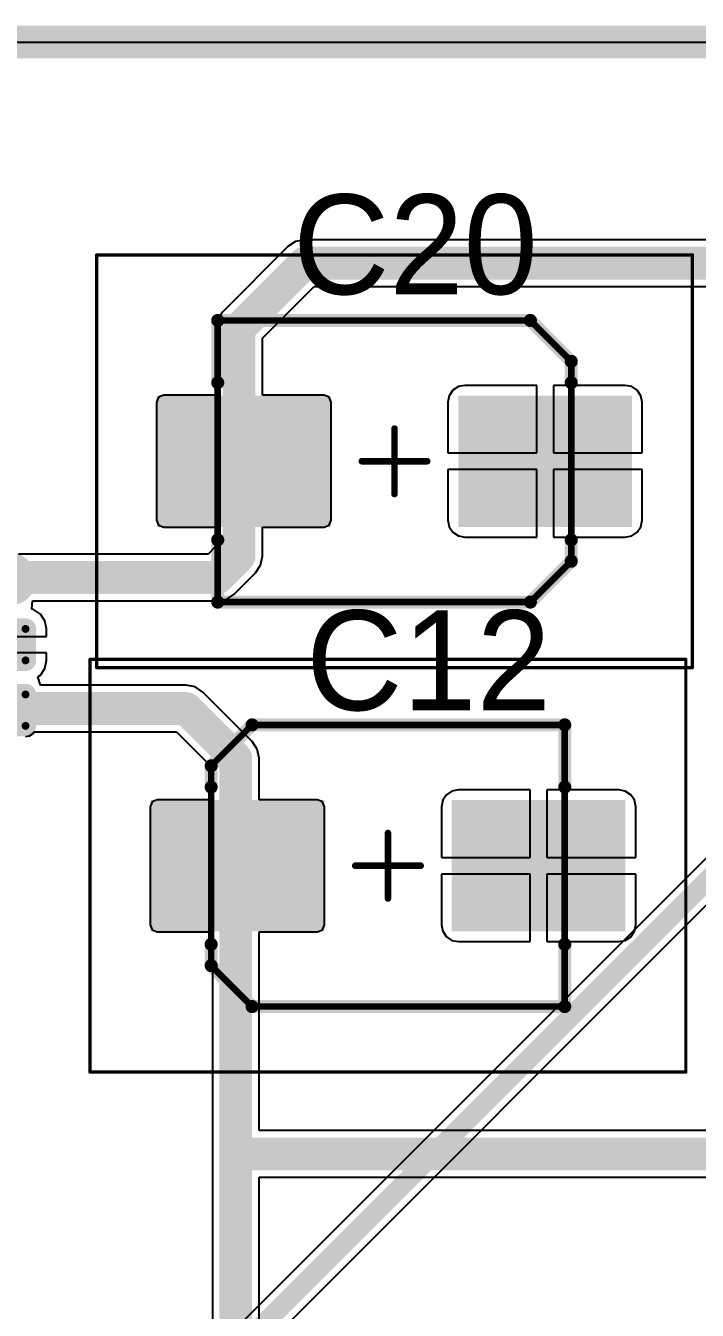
# Model space of a CAD drawing. Header units: millimetres. Extents: x 33 to 142, y 42 to 97.
# Drawn here: x 46.12 to 56.37, y 77.04 to 96.65 of the extents above; entities that cross this region are included whole.
import ezdxf

# ---------------------------------------------------------------- set-up
doc = ezdxf.new("R2010")
doc.units = ezdxf.units.MM
for name, color, linetype in [('BottomLayer', 5, 'Continuous'), ('Mechanical13', 56, 'Continuous'), ('Mechanical15', 56, 'Continuous'), ('TopLayer', 1, 'Continuous'), ('TopOverlay', 2, 'Continuous'), ('TopPaste', 8, 'Continuous'), ('TopSolder', 216, 'Continuous')]:
    doc.layers.add(name, color=color, linetype=linetype)

# ---------------------------------------------------------------- blocks, each defined once
blk = doc.blocks.new('ECAP_SMD__1______50_____________________________________________SMD_54')
at = {"layer": 'Mechanical13', "const_width": 0.1}
for points in [[(-2.7, 1.525), (-2.075, 2.15)], [(-2.075, 2.15), (2.7, 2.15)], [(2.7, -2.15), (2.7, 2.15)], [(-2.7, -1.525), (-2.7, 1.525)], [(-2.7, -1.525), (-2.075, -2.15)], [(-2.075, -2.15), (2.7, -2.15)]]:
    blk.add_lwpolyline(points, dxfattribs=at)
at = {"layer": 'Mechanical13', "const_width": 0.05}
for points in [[(-2.1, 2.15, 1), (-2.05, 2.15, 1)], [(-2.1, 2.15, 1), (-2.05, 2.15, 1)], [(2.675, 2.15, 1), (2.725, 2.15, 1)], [(2.675, 2.15, 1), (2.725, 2.15, 1)], [(-2.725, 1.525, 1), (-2.675, 1.525, 1)], [(-2.725, 1.525, 1), (-2.675, 1.525, 1)], [(-2.725, -1.525, 1), (-2.675, -1.525, 1)], [(-2.725, -1.525, 1), (-2.675, -1.525, 1)], [(-2.1, -2.15, 1), (-2.05, -2.15, 1)], [(-2.1, -2.15, 1), (-2.05, -2.15, 1)], [(2.675, -2.15, 1), (2.725, -2.15, 1)], [(2.675, -2.15, 1), (2.725, -2.15, 1)]]:
    blk.add_lwpolyline(points, format="xyb", close=True, dxfattribs=at)
at = {"layer": 'Mechanical15'}
for points, const_width in [([(-4.55, -3.15), (-4.55, 3.15)], 0.05), ([(-4.55, 3.15), (4.55, 3.15)], 0.05), ([(4.55, -3.15), (4.55, 3.15)], 0.05), ([(0, -0.5), (0, 0.5)], 0.1), ([(-0.5, 0), (0.5, 0)], 0.1), ([(-4.55, -3.15), (4.55, -3.15)], 0.05)]:
    blk.add_lwpolyline(points, dxfattribs=dict(at, const_width=const_width))
for points, const_width in [([(-4.563, 3.15, 1), (-4.538, 3.15, 1)], 0.025), ([(-4.563, 3.15, 1), (-4.538, 3.15, 1)], 0.025), ([(4.537, 3.15, 1), (4.562, 3.15, 1)], 0.025), ([(4.537, 3.15, 1), (4.562, 3.15, 1)], 0.025), ([(-0.025, 0.5, 1), (0.025, 0.5, 1)], 0.05), ([(-0.525, 0, 1), (-0.475, 0, 1)], 0.05), ([(0.475, 0, 1), (0.525, 0, 1)], 0.05), ([(-0.025, -0.5, 1), (0.025, -0.5, 1)], 0.05), ([(-4.563, -3.15, 1), (-4.538, -3.15, 1)], 0.025), ([(-4.563, -3.15, 1), (-4.538, -3.15, 1)], 0.025), ([(4.537, -3.15, 1), (4.562, -3.15, 1)], 0.025), ([(4.537, -3.15, 1), (4.562, -3.15, 1)], 0.025)]:
    blk.add_lwpolyline(points, format="xyb", close=True, dxfattribs=dict(at, const_width=const_width))
at = {"layer": 'TopLayer'}
for points in [[(-1.075, -0.9), (-1.075, 0.9), (-3.525, -0.9), (-3.525, 0.9)], [(3.525, -0.9), (3.525, 0.9), (1.075, -0.9), (1.075, 0.9)]]:
    blk.add_solid(points, dxfattribs=at)
at = {"layer": 'TopOverlay', "const_width": 0.2}
for points in [[(-2.7, 1.525), (-2.075, 2.15)], [(-2.075, 2.15), (2.7, 2.15)], [(2.7, 1.2), (2.7, 2.15)], [(-2.7, 1.2), (-2.7, 1.525)], [(-2.7, -1.525), (-2.7, -1.2)], [(2.7, -2.15), (2.7, -1.2)], [(-2.7, -1.525), (-2.075, -2.15)], [(-2.075, -2.15), (2.7, -2.15)]]:
    blk.add_lwpolyline(points, dxfattribs=at)
at = {"layer": 'TopOverlay', "const_width": 0.1}
for points in [[(-2.125, 2.15, 1), (-2.025, 2.15, 1)], [(-2.125, 2.15, 1), (-2.025, 2.15, 1)], [(2.65, 2.15, 1), (2.75, 2.15, 1)], [(2.65, 2.15, 1), (2.75, 2.15, 1)], [(-2.75, 1.525, 1), (-2.65, 1.525, 1)], [(-2.75, 1.525, 1), (-2.65, 1.525, 1)], [(-2.75, 1.2, 1), (-2.65, 1.2, 1)], [(2.65, 1.2, 1), (2.75, 1.2, 1)], [(-2.75, -1.2, 1), (-2.65, -1.2, 1)], [(2.65, -1.2, 1), (2.75, -1.2, 1)], [(-2.75, -1.525, 1), (-2.65, -1.525, 1)], [(-2.75, -1.525, 1), (-2.65, -1.525, 1)], [(-2.125, -2.15, 1), (-2.025, -2.15, 1)], [(-2.125, -2.15, 1), (-2.025, -2.15, 1)], [(2.65, -2.15, 1), (2.75, -2.15, 1)], [(2.65, -2.15, 1), (2.75, -2.15, 1)]]:
    blk.add_lwpolyline(points, format="xyb", close=True, dxfattribs=at)
at = {"layer": 'TopPaste'}
for points in [[(-1.075, -0.9), (-1.075, 0.9), (-3.525, -0.9), (-3.525, 0.9)], [(3.525, -0.9), (3.525, 0.9), (1.075, -0.9), (1.075, 0.9)]]:
    blk.add_solid(points, dxfattribs=at)
at = {"layer": 'TopSolder'}
for points in [[(-0.973, -1.002), (-0.973, 1.002), (-3.627, -1.002), (-3.627, 1.002)], [(3.627, -1.002), (3.627, 1.002), (0.973, -1.002), (0.973, 1.002)]]:
    blk.add_solid(points, dxfattribs=at)
blk = doc.blocks.new('ECAP_SMD__1______50_____________________________________________SMD_57')
at = {"layer": 'Mechanical13', "const_width": 0.1}
for points in [[(-2.075, 2.15), (-2.7, 1.525)], [(2.7, 2.15), (-2.075, 2.15)], [(2.7, 2.15), (2.7, -2.15)], [(-2.7, 1.525), (-2.7, -1.525)], [(-2.075, -2.15), (-2.7, -1.525)], [(2.7, -2.15), (-2.075, -2.15)]]:
    blk.add_lwpolyline(points, dxfattribs=at)
at = {"layer": 'Mechanical13', "const_width": 0.05}
for points in [[(-2.1, 2.15, 1), (-2.05, 2.15, 1)], [(-2.1, 2.15, 1), (-2.05, 2.15, 1)], [(2.675, 2.15, 1), (2.725, 2.15, 1)], [(2.675, 2.15, 1), (2.725, 2.15, 1)], [(-2.725, 1.525, 1), (-2.675, 1.525, 1)], [(-2.725, 1.525, 1), (-2.675, 1.525, 1)], [(-2.725, -1.525, 1), (-2.675, -1.525, 1)], [(-2.725, -1.525, 1), (-2.675, -1.525, 1)], [(-2.1, -2.15, 1), (-2.05, -2.15, 1)], [(-2.1, -2.15, 1), (-2.05, -2.15, 1)], [(2.675, -2.15, 1), (2.725, -2.15, 1)], [(2.675, -2.15, 1), (2.725, -2.15, 1)]]:
    blk.add_lwpolyline(points, format="xyb", close=True, dxfattribs=at)
at = {"layer": 'Mechanical15'}
for points, const_width in [([(-4.55, 3.15), (-4.55, -3.15)], 0.05), ([(4.55, 3.15), (-4.55, 3.15)], 0.05), ([(4.55, 3.15), (4.55, -3.15)], 0.05), ([(0, 0.5), (0, -0.5)], 0.1), ([(0.5, 0), (-0.5, 0)], 0.1), ([(4.55, -3.15), (-4.55, -3.15)], 0.05)]:
    blk.add_lwpolyline(points, dxfattribs=dict(at, const_width=const_width))
for points, const_width in [([(-4.563, 3.15, 1), (-4.538, 3.15, 1)], 0.025), ([(-4.563, 3.15, 1), (-4.538, 3.15, 1)], 0.025), ([(4.537, 3.15, 1), (4.562, 3.15, 1)], 0.025), ([(4.537, 3.15, 1), (4.562, 3.15, 1)], 0.025), ([(-0.025, 0.5, 1), (0.025, 0.5, 1)], 0.05), ([(-0.525, 0, 1), (-0.475, 0, 1)], 0.05), ([(0.475, 0, 1), (0.525, 0, 1)], 0.05), ([(-0.025, -0.5, 1), (0.025, -0.5, 1)], 0.05), ([(-4.563, -3.15, 1), (-4.538, -3.15, 1)], 0.025), ([(-4.563, -3.15, 1), (-4.538, -3.15, 1)], 0.025), ([(4.537, -3.15, 1), (4.562, -3.15, 1)], 0.025), ([(4.537, -3.15, 1), (4.562, -3.15, 1)], 0.025)]:
    blk.add_lwpolyline(points, format="xyb", close=True, dxfattribs=dict(at, const_width=const_width))
at = {"layer": 'TopLayer'}
for points in [[(-1.075, -0.9), (-1.075, 0.9), (-3.525, -0.9), (-3.525, 0.9)], [(3.525, -0.9), (3.525, 0.9), (1.075, -0.9), (1.075, 0.9)]]:
    blk.add_solid(points, dxfattribs=at)
at = {"layer": 'TopOverlay', "const_width": 0.2}
for points in [[(-2.075, 2.15), (-2.7, 1.525)], [(2.7, 2.15), (-2.075, 2.15)], [(2.7, 2.15), (2.7, 1.2)], [(-2.7, 1.525), (-2.7, 1.2)], [(-2.7, -1.2), (-2.7, -1.525)], [(2.7, -1.2), (2.7, -2.15)], [(-2.075, -2.15), (-2.7, -1.525)], [(2.7, -2.15), (-2.075, -2.15)]]:
    blk.add_lwpolyline(points, dxfattribs=at)
at = {"layer": 'TopOverlay', "const_width": 0.1}
for points in [[(-2.125, 2.15, 1), (-2.025, 2.15, 1)], [(-2.125, 2.15, 1), (-2.025, 2.15, 1)], [(2.65, 2.15, 1), (2.75, 2.15, 1)], [(2.65, 2.15, 1), (2.75, 2.15, 1)], [(-2.75, 1.525, 1), (-2.65, 1.525, 1)], [(-2.75, 1.525, 1), (-2.65, 1.525, 1)], [(-2.75, 1.2, 1), (-2.65, 1.2, 1)], [(2.65, 1.2, 1), (2.75, 1.2, 1)], [(-2.75, -1.2, 1), (-2.65, -1.2, 1)], [(2.65, -1.2, 1), (2.75, -1.2, 1)], [(-2.75, -1.525, 1), (-2.65, -1.525, 1)], [(-2.75, -1.525, 1), (-2.65, -1.525, 1)], [(-2.125, -2.15, 1), (-2.025, -2.15, 1)], [(-2.125, -2.15, 1), (-2.025, -2.15, 1)], [(2.65, -2.15, 1), (2.75, -2.15, 1)], [(2.65, -2.15, 1), (2.75, -2.15, 1)]]:
    blk.add_lwpolyline(points, format="xyb", close=True, dxfattribs=at)
at = {"layer": 'TopPaste'}
for points in [[(-1.075, -0.9), (-1.075, 0.9), (-3.525, -0.9), (-3.525, 0.9)], [(3.525, -0.9), (3.525, 0.9), (1.075, -0.9), (1.075, 0.9)]]:
    blk.add_solid(points, dxfattribs=at)
at = {"layer": 'TopSolder'}
for points in [[(-0.973, -1.002), (-0.973, 1.002), (-3.627, -1.002), (-3.627, 1.002)], [(3.627, -1.002), (3.627, 1.002), (0.973, -1.002), (0.973, 1.002)]]:
    blk.add_solid(points, dxfattribs=at)
blk = doc.blocks.new('CI1108M1H_____________76')
at = {"layer": 'TopLayer', "const_width": 0.6}
blk.add_lwpolyline([(1.5, 2.675), (1.5, 1.725)], dxfattribs=at)
at = {"layer": 'TopLayer'}
for points, const_width in [([(1.35, 2.675, 1), (1.65, 2.675, 1)], 0.3), ([(2.23, 2.915, 1), (2.29, 2.915, 1)], 0.06), ([(2.71, 2.915, 1), (2.77, 2.915, 1)], 0.06), ([(3.23, 2.915, 1), (3.29, 2.915, 1)], 0.06), ([(3.71, 2.915, 1), (3.77, 2.915, 1)], 0.06), ([(1.35, 1.725, 1), (1.65, 1.725, 1)], 0.3), ([(2.23, 1.485, 1), (2.29, 1.485, 1)], 0.06), ([(2.71, 1.485, 1), (2.77, 1.485, 1)], 0.06), ([(3.23, 1.485, 1), (3.29, 1.485, 1)], 0.06), ([(3.71, 1.485, 1), (3.77, 1.485, 1)], 0.06), ([(-0.25, -1.1, 1), (0.05, -1.1, 1)], 0.3), ([(0.35, -1.1, 1), (0.65, -1.1, 1)], 0.3), ([(4.35, -1.1, 1), (4.65, -1.1, 1)], 0.3), ([(4.95, -1.1, 1), (5.25, -1.1, 1)], 0.3), ([(-0.25, -2.3, 1), (0.05, -2.3, 1)], 0.3), ([(0.35, -2.3, 1), (0.65, -2.3, 1)], 0.3), ([(4.35, -2.3, 1), (4.65, -2.3, 1)], 0.3), ([(4.95, -2.3, 1), (5.25, -2.3, 1)], 0.3)]:
    blk.add_lwpolyline(points, format="xyb", close=True, dxfattribs=dict(at, const_width=const_width))
for points in [[(2.74, 1.425), (2.74, 2.975), (2.26, 1.425), (2.26, 2.975)], [(3.74, 1.425), (3.74, 2.975), (3.26, 1.425), (3.26, 2.975)], [(2.8, 1.485), (2.8, 2.915), (2.2, 1.485), (2.2, 2.915)], [(3.8, 1.485), (3.8, 2.915), (3.2, 1.485), (3.2, 2.915)], [(0.5, -2.6), (0.5, -0.8), (-0.1, -2.6), (-0.1, -0.8)], [(5.1, -2.6), (5.1, -0.8), (4.5, -2.6), (4.5, -0.8)], [(0.8, -2.3), (0.8, -1.1), (-0.4, -2.3), (-0.4, -1.1)], [(5.4, -2.3), (5.4, -1.1), (4.2, -2.3), (4.2, -1.1)]]:
    blk.add_solid(points, dxfattribs=at)
at = {"layer": 'TopOverlay', "const_width": 0.1}
for points in [[(5, 1.7), (0, 1.7)], [(0, 0), (0, 1.7)], [(5, -2.4), (5, 1.7)], [(0, -2.4), (0, 0.6)], [(5, -2.4), (0, -2.4)], [(5, -2.4), (3.5, -2.4)]]:
    blk.add_lwpolyline(points, dxfattribs=at)
at = {"layer": 'TopOverlay', "const_width": 0.05}
for points in [[(-0.025, 1.7, 1), (0.025, 1.7, 1)], [(-0.025, 1.7, 1), (0.025, 1.7, 1)], [(4.975, 1.7, 1), (5.025, 1.7, 1)], [(4.975, 1.7, 1), (5.025, 1.7, 1)], [(-0.025, 0.6, 1), (0.025, 0.6, 1)], [(-0.025, 0, 1), (0.025, 0, 1)], [(-0.025, -2.4, 1), (0.025, -2.4, 1)], [(-0.025, -2.4, 1), (0.025, -2.4, 1)], [(3.475, -2.4, 1), (3.525, -2.4, 1)], [(4.975, -2.4, 1), (5.025, -2.4, 1)], [(4.975, -2.4, 1), (5.025, -2.4, 1)], [(4.975, -2.4, 1), (5.025, -2.4, 1)]]:
    blk.add_lwpolyline(points, format="xyb", close=True, dxfattribs=at)
at = {"layer": 'TopPaste', "const_width": 0.6}
blk.add_lwpolyline([(1.5, 2.675), (1.5, 1.725)], dxfattribs=at)
at = {"layer": 'TopPaste'}
for points, const_width in [([(1.35, 2.675, 1), (1.65, 2.675, 1)], 0.3), ([(2.23, 2.915, 1), (2.29, 2.915, 1)], 0.06), ([(2.71, 2.915, 1), (2.77, 2.915, 1)], 0.06), ([(3.23, 2.915, 1), (3.29, 2.915, 1)], 0.06), ([(3.71, 2.915, 1), (3.77, 2.915, 1)], 0.06), ([(1.35, 1.725, 1), (1.65, 1.725, 1)], 0.3), ([(2.23, 1.485, 1), (2.29, 1.485, 1)], 0.06), ([(2.71, 1.485, 1), (2.77, 1.485, 1)], 0.06), ([(3.23, 1.485, 1), (3.29, 1.485, 1)], 0.06), ([(3.71, 1.485, 1), (3.77, 1.485, 1)], 0.06), ([(-0.25, -1.1, 1), (0.05, -1.1, 1)], 0.3), ([(0.35, -1.1, 1), (0.65, -1.1, 1)], 0.3), ([(4.35, -1.1, 1), (4.65, -1.1, 1)], 0.3), ([(4.95, -1.1, 1), (5.25, -1.1, 1)], 0.3), ([(-0.25, -2.3, 1), (0.05, -2.3, 1)], 0.3), ([(0.35, -2.3, 1), (0.65, -2.3, 1)], 0.3), ([(4.35, -2.3, 1), (4.65, -2.3, 1)], 0.3), ([(4.95, -2.3, 1), (5.25, -2.3, 1)], 0.3)]:
    blk.add_lwpolyline(points, format="xyb", close=True, dxfattribs=dict(at, const_width=const_width))
for points in [[(2.74, 1.425), (2.74, 2.975), (2.26, 1.425), (2.26, 2.975)], [(3.74, 1.425), (3.74, 2.975), (3.26, 1.425), (3.26, 2.975)], [(2.8, 1.485), (2.8, 2.915), (2.2, 1.485), (2.2, 2.915)], [(3.8, 1.485), (3.8, 2.915), (3.2, 1.485), (3.2, 2.915)], [(0.5, -2.6), (0.5, -0.8), (-0.1, -2.6), (-0.1, -0.8)], [(5.1, -2.6), (5.1, -0.8), (4.5, -2.6), (4.5, -0.8)], [(0.8, -2.3), (0.8, -1.1), (-0.4, -2.3), (-0.4, -1.1)], [(5.4, -2.3), (5.4, -1.1), (4.2, -2.3), (4.2, -1.1)]]:
    blk.add_solid(points, dxfattribs=at)
at = {"layer": 'TopSolder', "const_width": 0.803}
blk.add_lwpolyline([(1.5, 2.675), (1.5, 1.725)], dxfattribs=at)
at = {"layer": 'TopSolder'}
for points, const_width in [([(1.299, 2.675, 1), (1.701, 2.675, 1)], 0.402), ([(2.179, 2.915, 1), (2.341, 2.915, 1)], 0.162), ([(2.659, 2.915, 1), (2.821, 2.915, 1)], 0.162), ([(3.179, 2.915, 1), (3.341, 2.915, 1)], 0.162), ([(3.659, 2.915, 1), (3.821, 2.915, 1)], 0.162), ([(1.299, 1.725, 1), (1.701, 1.725, 1)], 0.402), ([(2.179, 1.485, 1), (2.341, 1.485, 1)], 0.162), ([(2.659, 1.485, 1), (2.821, 1.485, 1)], 0.162), ([(3.179, 1.485, 1), (3.341, 1.485, 1)], 0.162), ([(3.659, 1.485, 1), (3.821, 1.485, 1)], 0.162), ([(-0.301, -1.1, 1), (0.101, -1.1, 1)], 0.402), ([(0.299, -1.1, 1), (0.701, -1.1, 1)], 0.402), ([(4.299, -1.1, 1), (4.701, -1.1, 1)], 0.402), ([(4.899, -1.1, 1), (5.301, -1.1, 1)], 0.402), ([(-0.301, -2.3, 1), (0.101, -2.3, 1)], 0.402), ([(0.299, -2.3, 1), (0.701, -2.3, 1)], 0.402), ([(4.299, -2.3, 1), (4.701, -2.3, 1)], 0.402), ([(4.899, -2.3, 1), (5.301, -2.3, 1)], 0.402)]:
    blk.add_lwpolyline(points, format="xyb", close=True, dxfattribs=dict(at, const_width=const_width))
for points in [[(2.74, 1.323), (2.74, 3.077), (2.26, 1.323), (2.26, 3.077)], [(3.74, 1.323), (3.74, 3.077), (3.26, 1.323), (3.26, 3.077)], [(2.902, 1.485), (2.902, 2.915), (2.098, 1.485), (2.098, 2.915)], [(3.902, 1.485), (3.902, 2.915), (3.098, 1.485), (3.098, 2.915)], [(0.5, -2.702), (0.5, -0.698), (-0.1, -2.702), (-0.1, -0.698)], [(5.1, -2.702), (5.1, -0.698), (4.5, -2.702), (4.5, -0.698)], [(0.902, -2.3), (0.902, -1.1), (-0.502, -2.3), (-0.502, -1.1)], [(5.502, -2.3), (5.502, -1.1), (4.098, -2.3), (4.098, -1.1)]]:
    blk.add_solid(points, dxfattribs=at)

msp = doc.modelspace()

# ---------------------------------------------------------------- linework, layer by layer
at = {"layer": 'BottomLayer'}
for p, q in [((39.275, 96.4), (94.9, 96.4)), ((56.845, 84.28), (48.032, 75.468)), ((48.393, 75.107), (57.131, 83.845))]:
    msp.add_line(p, q, dxfattribs=at)
at = {"layer": 'BottomLayer', "const_width": 0.3}
msp.add_lwpolyline([(48.212, 75.287), (57.025, 84.1)], dxfattribs=at)
at = {"layer": 'TopLayer'}
for p, q in [((39.275, 96.4), (94.9, 96.4)), ((50.375, 93.382), (50.238, 93.355)), ((74.475, 93.382), (50.375, 93.382)), ((50.123, 93.277), (49.123, 92.277)), ((50.238, 93.355), (50.123, 93.277)), ((49.732, 91.877), (50.523, 92.668)), ((50.523, 92.668), (59.163, 92.668)), ((49.123, 92.277), (49.045, 92.162)), ((49.045, 92.162), (49.018, 92.025)), ((49.018, 92.025), (49.018, 91.008)), ((49.732, 91.008), (49.732, 91.877)), ((48.225, 91.008), (48.148, 90.977)), ((49.018, 91.008), (48.225, 91.008)), ((50.675, 91.008), (49.732, 91.008)), ((50.752, 90.977), (50.675, 91.008)), ((52.642, 91.083), (52.586, 90.999)), ((52.726, 91.139), (52.642, 91.083)), ((52.825, 91.159), (52.726, 91.139)), ((53.923, 91.159), (52.825, 91.159)), ((53.923, 90.127), (53.923, 91.159)), ((55.275, 91.159), (54.177, 91.159)), ((54.177, 91.159), (54.177, 90.127)), ((55.374, 91.139), (55.275, 91.159)), ((55.458, 91.083), (55.374, 91.139)), ((55.514, 90.999), (55.458, 91.083)), ((48.148, 90.977), (48.117, 90.9)), ((48.117, 90.9), (48.117, 89.1)), ((50.783, 90.9), (50.752, 90.977)), ((50.783, 89.1), (50.783, 90.9)), ((52.586, 90.999), (52.566, 90.9)), ((52.566, 90.9), (52.566, 90.127)), ((55.534, 90.9), (55.514, 90.999)), ((55.534, 90.127), (55.534, 90.9)), ((52.566, 90.127), (53.923, 90.127)), ((54.177, 90.127), (55.534, 90.127)), ((53.923, 89.873), (52.566, 89.873)), ((52.566, 89.873), (52.566, 89.1)), ((53.923, 88.841), (53.923, 89.873)), ((55.534, 89.873), (54.177, 89.873)), ((54.177, 89.873), (54.177, 88.841)), ((55.534, 89.1), (55.534, 89.873)), ((48.117, 89.1), (48.148, 89.023)), ((50.752, 89.023), (50.783, 89.1)), ((52.566, 89.1), (52.586, 89.001)), ((55.514, 89.001), (55.534, 89.1)), ((48.148, 89.023), (48.225, 88.992)), ((48.225, 88.992), (49.018, 88.992)), ((49.018, 88.992), (49.018, 88.698)), ((49.732, 88.55), (49.732, 88.992)), ((49.732, 88.992), (50.675, 88.992)), ((50.675, 88.992), (50.752, 89.023)), ((52.586, 89.001), (52.642, 88.917)), ((52.642, 88.917), (52.726, 88.861)), ((52.726, 88.861), (52.825, 88.841)), ((55.275, 88.841), (55.374, 88.861)), ((55.374, 88.861), (55.458, 88.917)), ((55.458, 88.917), (55.514, 89.001)), ((49.018, 88.698), (48.902, 88.582)), ((52.825, 88.841), (53.923, 88.841)), ((54.177, 88.841), (55.275, 88.841)), ((48.902, 88.582), (46.006, 88.582)), ((49.705, 88.413), (49.732, 88.55)), ((49.302, 87.973), (49.627, 88.298)), ((49.627, 88.298), (49.705, 88.413)), ((46.211, 87.741), (46.223, 87.868)), ((46.223, 87.868), (49.05, 87.868)), ((49.05, 87.868), (49.187, 87.895)), ((49.187, 87.895), (49.302, 87.973)), ((46.238, 87.736), (46.211, 87.741)), ((46.341, 87.666), (46.238, 87.736)), ((46.411, 87.563), (46.341, 87.666)), ((46.435, 87.44), (46.411, 87.563)), ((44.365, 87.327), (46.435, 87.327)), ((46.435, 87.327), (46.435, 87.44)), ((46.435, 87.073), (44.365, 87.073)), ((46.411, 86.837), (46.435, 86.96)), ((46.435, 86.96), (46.435, 87.073)), ((46.304, 86.709), (46.341, 86.734)), ((46.343, 86.582), (46.304, 86.709)), ((46.341, 86.734), (46.411, 86.837)), ((48.569, 86.582), (46.343, 86.582)), ((48.706, 86.555), (48.569, 86.582)), ((48.821, 86.477), (48.706, 86.555)), ((49.577, 85.721), (48.821, 86.477)), ((46.115, 85.797), (46.177, 85.809)), ((46.177, 85.809), (46.23, 85.845)), ((46.23, 85.845), (46.246, 85.868)), ((46.246, 85.868), (48.421, 85.868)), ((48.421, 85.868), (48.968, 85.321)), ((49.655, 85.606), (49.577, 85.721)), ((49.682, 85.469), (49.655, 85.606)), ((48.968, 85.321), (48.968, 84.833)), ((49.682, 84.833), (49.682, 85.469)), ((52.626, 84.964), (52.542, 84.908)), ((52.725, 84.984), (52.626, 84.964)), ((53.823, 84.984), (52.725, 84.984)), ((53.823, 83.952), (53.823, 84.984)), ((55.175, 84.984), (54.077, 84.984)), ((54.077, 84.984), (54.077, 83.952)), ((55.274, 84.964), (55.175, 84.984)), ((55.358, 84.908), (55.274, 84.964)), ((48.048, 84.802), (48.017, 84.725)), ((48.125, 84.833), (48.048, 84.802)), ((48.968, 84.833), (48.125, 84.833)), ((50.575, 84.833), (49.682, 84.833)), ((50.652, 84.802), (50.575, 84.833)), ((50.683, 84.725), (50.652, 84.802)), ((52.486, 84.824), (52.466, 84.725)), ((52.542, 84.908), (52.486, 84.824)), ((55.414, 84.824), (55.358, 84.908)), ((55.434, 84.725), (55.414, 84.824)), ((48.017, 84.725), (48.017, 82.925)), ((50.683, 82.925), (50.683, 84.725)), ((52.466, 84.725), (52.466, 83.952)), ((55.434, 83.952), (55.434, 84.725)), ((52.466, 83.952), (53.823, 83.952)), ((54.077, 83.952), (55.434, 83.952)), ((53.823, 83.698), (52.466, 83.698)), ((52.466, 83.698), (52.466, 82.925)), ((53.823, 82.666), (53.823, 83.698)), ((55.434, 83.698), (54.077, 83.698)), ((54.077, 83.698), (54.077, 82.666)), ((55.434, 82.925), (55.434, 83.698)), ((48.017, 82.925), (48.048, 82.848)), ((48.048, 82.848), (48.125, 82.817)), ((48.125, 82.817), (48.968, 82.817)), ((48.968, 82.817), (48.968, 79.3)), ((49.682, 79.782), (49.682, 82.817)), ((49.682, 82.817), (50.575, 82.817)), ((50.575, 82.817), (50.652, 82.848)), ((50.652, 82.848), (50.683, 82.925)), ((52.466, 82.925), (52.486, 82.826)), ((52.486, 82.826), (52.542, 82.742)), ((55.358, 82.742), (55.414, 82.826)), ((55.414, 82.826), (55.434, 82.925)), ((52.542, 82.742), (52.626, 82.686)), ((52.626, 82.686), (52.725, 82.666)), ((52.725, 82.666), (53.823, 82.666)), ((54.077, 82.666), (55.175, 82.666)), ((55.175, 82.666), (55.274, 82.686)), ((55.274, 82.686), (55.358, 82.742)), ((56.742, 79.782), (49.682, 79.782)), ((48.968, 79.3), (48.968, 74.357)), ((49.682, 74.357), (49.682, 79.068)), ((49.682, 79.068), (56.742, 79.068))]:
    msp.add_line(p, q, dxfattribs=at)
at = {"layer": 'TopLayer', "const_width": 0.5}
for points in [[(49.375, 92.025), (50.375, 93.025)], [(50.375, 93.025), (59.52, 93.025)], [(49.375, 88.55), (49.375, 92.025)], [(49.05, 88.225), (49.375, 88.55)], [(44.9, 88.225), (49.05, 88.225)], [(44.9, 86.225), (48.569, 86.225)], [(48.569, 86.225), (49.325, 85.469)], [(49.325, 79.3), (49.325, 85.469)], [(49.325, 79.3), (49.45, 79.425)], [(49.45, 79.425), (57.5, 79.425)], [(49.325, 74), (49.325, 79.3)]]:
    msp.add_lwpolyline(points, dxfattribs=at)
at = {"layer": 'TopLayer', "const_width": 0.25}
for points in [[(50.25, 93.025, 1), (50.5, 93.025, 1)], [(50.25, 93.025, 1), (50.5, 93.025, 1)], [(49.25, 92.025, 1), (49.5, 92.025, 1)], [(49.25, 92.025, 1), (49.5, 92.025, 1)], [(49.25, 88.55, 1), (49.5, 88.55, 1)], [(49.25, 88.55, 1), (49.5, 88.55, 1)], [(48.925, 88.225, 1), (49.175, 88.225, 1)], [(48.925, 88.225, 1), (49.175, 88.225, 1)], [(48.444, 86.225, 1), (48.694, 86.225, 1)], [(48.444, 86.225, 1), (48.694, 86.225, 1)], [(49.2, 85.469, 1), (49.45, 85.469, 1)], [(49.2, 85.469, 1), (49.45, 85.469, 1)], [(49.325, 79.425, 1), (49.575, 79.425, 1)], [(49.325, 79.425, 1), (49.575, 79.425, 1)], [(49.2, 79.3, 1), (49.45, 79.3, 1)], [(49.2, 79.3, 1), (49.45, 79.3, 1)], [(49.2, 79.3, 1), (49.45, 79.3, 1)]]:
    msp.add_lwpolyline(points, format="xyb", close=True, dxfattribs=at)
at = {"layer": 'TopOverlay', "const_width": 0.5}
msp.add_lwpolyline([(39.275, 96.4), (142.075, 96.4)], dxfattribs=at)

# ---------------------------------------------------------------- block references
for name, p, rotation in [('ECAP_SMD__1______50_____________________________________________SMD_57', (51.75, 90), 180), ('CI1108M1H_____________76', (43.2, 89.7), 270), ('ECAP_SMD__1______50_____________________________________________SMD_54', (51.65, 83.825), 360)]:
    msp.add_blockref(name, p, dxfattribs=dict(rotation=rotation))

# ---------------------------------------------------------------- texts
at = {"layer": 'TopOverlay'}
for s, p in [('С20', (50.2, 92.55)), ('С12', (50.4, 86.2))]:
    msp.add_text(s, height=1.524, dxfattribs=at).set_placement(p)

doc.saveas('drawing.dxf')
